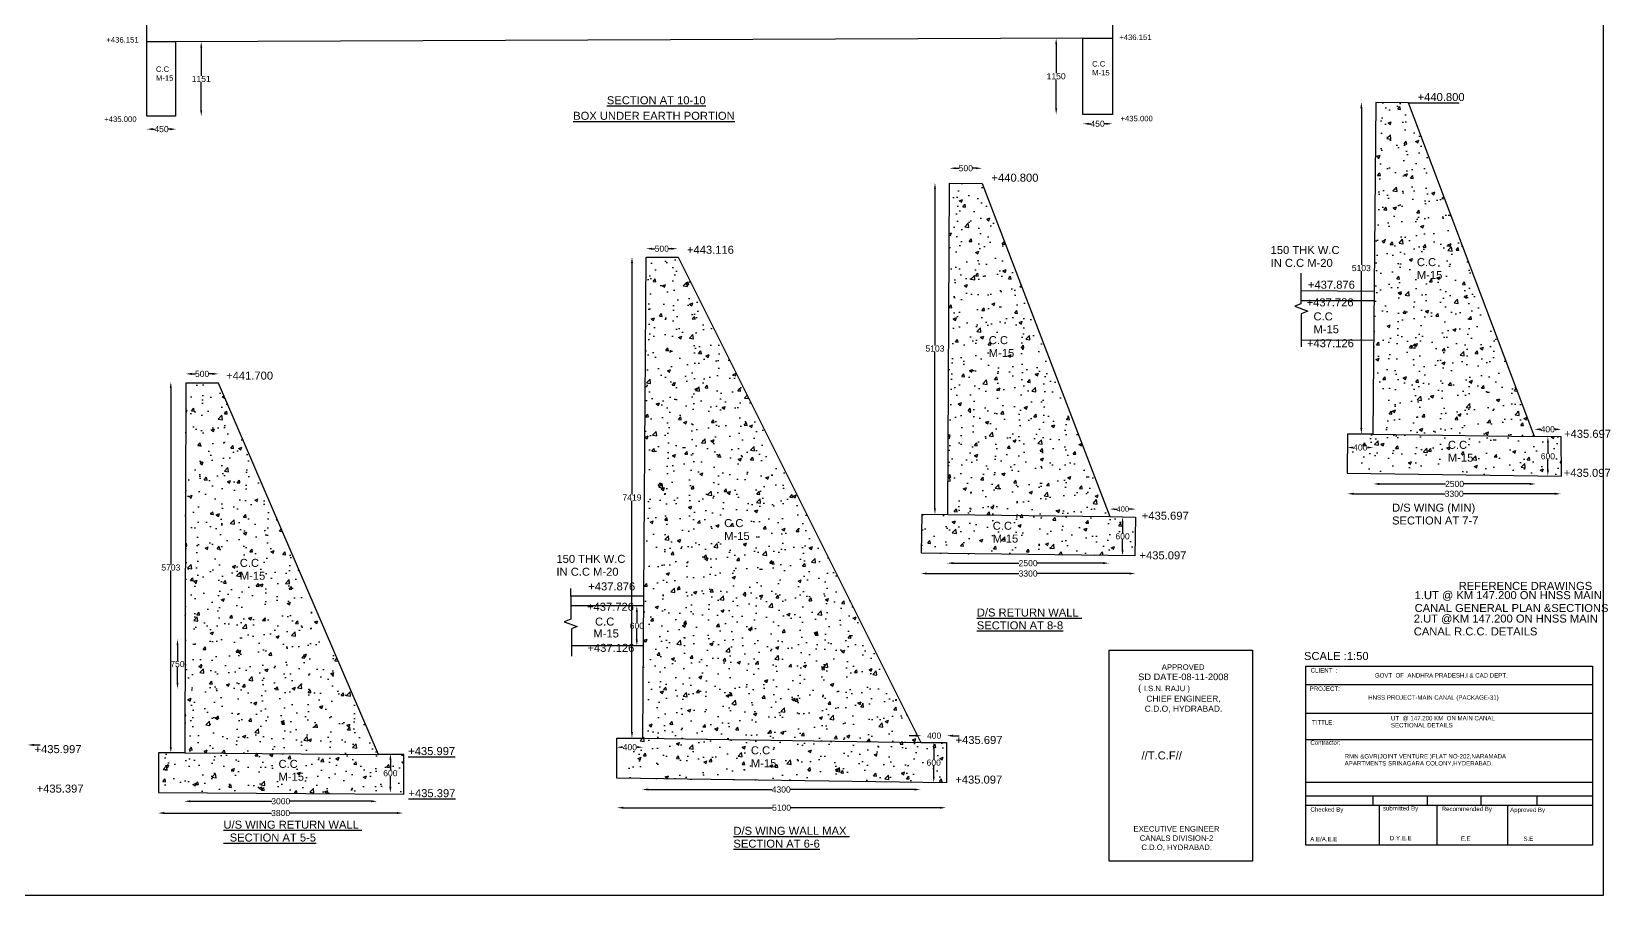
# Model space of a CAD drawing. Header units: millimetres. Extents: x -469 to 37771, y 20396 to 41457.
# Drawn here: x 17109 to 37771, y 20396 to 31703 of the extents above; entities that cross this region are included whole.
import ezdxf

# ---------------------------------------------------------------- set-up
doc = ezdxf.new("R2010")
doc.units = ezdxf.units.MM
doc.header["$MEASUREMENT"] = 0
doc.styles.get("Standard").update_dxf_attribs({"font": 'arial.ttf'})
doc.dimstyles.new('Civil', dxfattribs={"dimtxt": 80, "dimasz": 80, "dimexe": 0.1, "dimexo": 0.0625, "dimgap": 0.09, "dimtad": 0, "dimtih": 1, "dimtoh": 1, "dimdec": 0, "dimzin": 12, "dimdsep": 46, "dimtxsty": 'Standard', "dimcen": 0.1, "dimse1": 1, "dimse2": 1, "dimadec": 0, "dimazin": 2, "dimtfac": 1, "dimtdec": 0, "dimtofl": 0, "dimtmove": 0, "dimatfit": 3, "dimfxl": 1, "dimfrac": 1, "dimtolj": 1, "dimtzin": 0, "dimarcsym": 0})
pattern_1 = [(50, (0, 0), (430.356, -37.6513), [45, -495]), (355, (0, 0), (-83.251, 451.3153), [36, -396]), (100.4514, (35.86, -3.14), (347.1053, 413.664), [38.244, -420.6853]), (46.1842, (0, 120), (640.345, -99.3116), [67.5, -742.5]), (96.6356, (53.36, 111.7), (560.797, 584.471), [57.366, -631.028]), (351.1842, (0, 120), (560.797, 584.471), [54, -594]), (21, (60, 90), (358.1442, -241.5713), [45, -495]), (326, (60, 90), (145.989, 435.09), [36, -396]), (71.4514, (89.85, 69.87), (504.1334, 193.5187), [38.244, -420.6853]), (37.5, (0, 0), (7.2959, 199.7363), [0, -391.2, 0, -402, 0, -397.5]), (7.5, (0, 0), (157.8417, 236.647), [0, -229.2, 0, -382.2, 0, -151.5]), (327.5, (-133.8, 0), (320.29346, -13.5329), [0, -150, 0, -468, 0, -621]), (317.5, (-193.8, 0), (349.9117, 60.063), [0, -195, 0, -310.8, 0, -441])]

# ---------------------------------------------------------------- blocks, each defined once
blk = doc.blocks.new('*D45')
at = {"color": 0, "lineweight": -2, "transparency": 16777216}
for p, q in [((30947, 30496), (30969, 30496)), ((31172, 30496), (31149, 30496))]:
    blk.add_line(p, q, dxfattribs=at)
at = {"color": 0, "transparency": 16777216}
for points in [[(30947, 30509), (30947, 30483), (30867, 30496)], [(31172, 30509), (31172, 30483), (31252, 30496)]]:
    blk.add_solid(points, dxfattribs=at)
at = {"layer": 'Defpoints', "color": 0, "transparency": 16777216}
for p in [(30867, 30497), (30867, 30496), (31252, 30497)]:
    blk.add_point(p, dxfattribs=at)
at = {"color": 0, "transparency": 16777216, "insert": (31059, 30496), "char_height": 80, "attachment_point": 5}
blk.add_mtext('\\A1;450', dxfattribs=at)
blk = doc.blocks.new('*D55')
at = {"color": 0, "lineweight": -2, "transparency": 16777216}
for p, q in [((30517, 31535), (30517, 31159)), ((30517, 30700), (30517, 31077))]:
    blk.add_line(p, q, dxfattribs=at)
at = {"color": 0, "transparency": 16777216}
for points in [[(30504, 31535), (30531, 31535), (30517, 31615)], [(30504, 30700), (30531, 30700), (30517, 30620)]]:
    blk.add_solid(points, dxfattribs=at)
at = {"layer": 'Defpoints', "color": 0, "transparency": 16777216}
for p in [(30508, 31615), (30517, 31615), (30512, 30620)]:
    blk.add_point(p, dxfattribs=at)
at = {"color": 0, "transparency": 16777216, "insert": (30517, 31118), "char_height": 80, "attachment_point": 5}
blk.add_mtext('\\A1;1150', dxfattribs=at)
blk = doc.blocks.new('*D44')
at = {"color": 0, "lineweight": -2, "transparency": 16777216}
for p, q in [((18697, 30426), (18719, 30426)), ((18921, 30426), (18899, 30426))]:
    blk.add_line(p, q, dxfattribs=at)
at = {"color": 0, "transparency": 16777216}
for points in [[(18697, 30439), (18697, 30412), (18617, 30426)], [(18921, 30439), (18921, 30412), (19001, 30426)]]:
    blk.add_solid(points, dxfattribs=at)
at = {"layer": 'Defpoints', "color": 0, "transparency": 16777216}
for p in [(18617, 30427), (19001, 30427), (19001, 30426)]:
    blk.add_point(p, dxfattribs=at)
at = {"color": 0, "transparency": 16777216, "insert": (18809, 30426), "char_height": 80, "attachment_point": 5}
blk.add_mtext('\\A1;450', dxfattribs=at)
blk = doc.blocks.new('*D54')
at = {"color": 0, "lineweight": -2, "transparency": 16777216}
for p, q in [((19329, 31491), (19329, 31124)), ((19329, 30674), (19329, 31042))]:
    blk.add_line(p, q, dxfattribs=at)
at = {"color": 0, "transparency": 16777216}
for points in [[(19316, 31491), (19342, 31491), (19329, 31571)], [(19316, 30674), (19342, 30674), (19329, 30594)]]:
    blk.add_solid(points, dxfattribs=at)
at = {"layer": 'Defpoints', "color": 0, "transparency": 16777216}
for p in [(19329, 31571), (19329, 31571), (19333, 30594)]:
    blk.add_point(p, dxfattribs=at)
at = {"color": 0, "transparency": 16777216, "insert": (19329, 31083), "char_height": 80, "attachment_point": 5}
blk.add_mtext('\\A1;1151', dxfattribs=at)
blk = doc.blocks.new('*D78')
at = {"color": 0, "lineweight": -2, "transparency": 16777216}
for p, q in [((16648, 22366), (16568, 22366)), ((17139, 22366), (17219, 22366))]:
    blk.add_line(p, q, dxfattribs=at)
at = {"color": 0, "transparency": 16777216}
for points in [[(16648, 22379), (16648, 22352), (16728, 22366)], [(17139, 22379), (17139, 22352), (17059, 22366)]]:
    blk.add_solid(points, dxfattribs=at)
at = {"layer": 'Defpoints', "color": 0, "transparency": 16777216}
for p in [(16728, 22363), (17059, 22366), (17059, 22363)]:
    blk.add_point(p, dxfattribs=at)
at = {"color": 0, "transparency": 16777216, "insert": (16894, 22366), "char_height": 80, "attachment_point": 5}
blk.add_mtext('\\A1;400', dxfattribs=at)
blk = doc.blocks.new('*D85')
at = {"color": 0, "lineweight": -2, "transparency": 16777216}
for p, q in [((18931, 27036), (18931, 24729)), ((18931, 22340), (18931, 24647))]:
    blk.add_line(p, q, dxfattribs=at)
at = {"color": 0, "transparency": 16777216}
for points in [[(18917, 27036), (18944, 27036), (18931, 27116)], [(18917, 22340), (18944, 22340), (18931, 22260)]]:
    blk.add_solid(points, dxfattribs=at)
at = {"layer": 'Defpoints', "color": 0, "transparency": 16777216}
for p in [(18945, 27116), (18931, 22260), (18945, 22260)]:
    blk.add_point(p, dxfattribs=at)
at = {"color": 0, "transparency": 16777216, "insert": (18931, 24688), "char_height": 80, "attachment_point": 5}
blk.add_mtext('\\A1;5703', dxfattribs=at)
blk = doc.blocks.new('*D83')
at = {"color": 0, "lineweight": -2, "transparency": 16777216}
for p, q in [((19187, 21628), (20251, 21628)), ((21553, 21628), (20490, 21628))]:
    blk.add_line(p, q, dxfattribs=at)
at = {"color": 0, "transparency": 16777216}
for points in [[(19187, 21642), (19187, 21615), (19107, 21628)], [(21553, 21642), (21553, 21615), (21633, 21628)]]:
    blk.add_solid(points, dxfattribs=at)
at = {"layer": 'Defpoints', "color": 0, "transparency": 16777216}
for p in [(19107, 21643), (21633, 21643), (21633, 21628)]:
    blk.add_point(p, dxfattribs=at)
at = {"color": 0, "transparency": 16777216, "insert": (20370, 21628), "char_height": 80, "attachment_point": 5}
blk.add_mtext('\\A1;3000', dxfattribs=at)
blk = doc.blocks.new('*D84')
at = {"color": 0, "lineweight": -2, "transparency": 16777216}
for p, q in [((18845, 21474), (20248, 21474)), ((21890, 21474), (20487, 21474))]:
    blk.add_line(p, q, dxfattribs=at)
at = {"color": 0, "transparency": 16777216}
for points in [[(18845, 21488), (18845, 21461), (18765, 21474)], [(21890, 21488), (21890, 21461), (21970, 21474)]]:
    blk.add_solid(points, dxfattribs=at)
at = {"layer": 'Defpoints', "color": 0, "transparency": 16777216}
for p in [(18765, 21480), (21970, 21480), (21970, 21474)]:
    blk.add_point(p, dxfattribs=at)
at = {"color": 0, "transparency": 16777216, "insert": (20368, 21474), "char_height": 80, "attachment_point": 5}
blk.add_mtext('\\A1;3800', dxfattribs=at)
blk = doc.blocks.new('*D86')
at = {"color": 0, "lineweight": -2, "transparency": 16777216}
for p, q in [((21804, 22172), (21804, 22037)), ((21804, 21819), (21804, 21955))]:
    blk.add_line(p, q, dxfattribs=at)
at = {"color": 0, "transparency": 16777216}
for points in [[(21791, 22172), (21818, 22172), (21804, 22252)], [(21791, 21819), (21818, 21819), (21804, 21739)]]:
    blk.add_solid(points, dxfattribs=at)
at = {"layer": 'Defpoints', "color": 0, "transparency": 16777216}
for p in [(21804, 22252), (21804, 22252), (21804, 21739)]:
    blk.add_point(p, dxfattribs=at)
at = {"color": 0, "transparency": 16777216, "insert": (21804, 21996), "char_height": 80, "attachment_point": 5}
blk.add_mtext('\\A1;600', dxfattribs=at)
blk = doc.blocks.new('*D87')
at = {"color": 0, "lineweight": -2, "transparency": 16777216}
for p, q in [((19018, 23668), (19018, 23465)), ((19018, 23181), (19018, 23383))]:
    blk.add_line(p, q, dxfattribs=at)
at = {"color": 0, "transparency": 16777216}
for points in [[(19005, 23668), (19032, 23668), (19018, 23748)], [(19005, 23181), (19032, 23181), (19018, 23101)]]:
    blk.add_solid(points, dxfattribs=at)
at = {"layer": 'Defpoints', "color": 0, "transparency": 16777216}
for p in [(19018, 23748), (19024, 23748), (19024, 23101)]:
    blk.add_point(p, dxfattribs=at)
at = {"color": 0, "transparency": 16777216, "insert": (19018, 23424), "char_height": 80, "attachment_point": 5}
blk.add_mtext('\\A1;750', dxfattribs=at)
blk = doc.blocks.new('*D88')
at = {"color": 0, "lineweight": -2, "transparency": 16777216}
for p, q in [((25178, 21782), (26798, 21782)), ((28661, 21782), (27040, 21782))]:
    blk.add_line(p, q, dxfattribs=at)
at = {"color": 0, "transparency": 16777216}
for points in [[(25178, 21796), (25178, 21769), (25098, 21782)], [(28661, 21796), (28661, 21769), (28741, 21782)]]:
    blk.add_solid(points, dxfattribs=at)
at = {"layer": 'Defpoints', "color": 0, "transparency": 16777216}
for p in [(25098, 21780), (28741, 21782), (28741, 21780)]:
    blk.add_point(p, dxfattribs=at)
at = {"color": 0, "transparency": 16777216, "insert": (26919, 21782), "char_height": 80, "attachment_point": 5}
blk.add_mtext('\\A1;4300', dxfattribs=at)
blk = doc.blocks.new('*D89')
at = {"color": 0, "lineweight": -2, "transparency": 16777216}
for p, q in [((24851, 21544), (26805, 21544)), ((28997, 21544), (27044, 21544))]:
    blk.add_line(p, q, dxfattribs=at)
at = {"color": 0, "transparency": 16777216}
for points in [[(24851, 21557), (24851, 21531), (24771, 21544)], [(28997, 21557), (28997, 21531), (29077, 21544)]]:
    blk.add_solid(points, dxfattribs=at)
at = {"layer": 'Defpoints', "color": 0, "transparency": 16777216}
for p in [(24771, 21539), (29077, 21544), (29077, 21539)]:
    blk.add_point(p, dxfattribs=at)
at = {"color": 0, "transparency": 16777216, "insert": (26924, 21544), "char_height": 80, "attachment_point": 5}
blk.add_mtext('\\A1;5100', dxfattribs=at)
blk = doc.blocks.new('*D90')
at = {"color": 0, "lineweight": -2, "transparency": 16777216}
for p, q in [((24966, 28674), (24966, 25645)), ((24966, 22534), (24966, 25563))]:
    blk.add_line(p, q, dxfattribs=at)
at = {"color": 0, "transparency": 16777216}
for points in [[(24953, 28674), (24979, 28674), (24966, 28754)], [(24953, 22534), (24979, 22534), (24966, 22454)]]:
    blk.add_solid(points, dxfattribs=at)
at = {"layer": 'Defpoints', "color": 0, "transparency": 16777216}
for p in [(24937, 28754), (24966, 28754), (24937, 22454)]:
    blk.add_point(p, dxfattribs=at)
at = {"color": 0, "transparency": 16777216, "insert": (24966, 25604), "char_height": 80, "attachment_point": 5}
blk.add_mtext('\\A1;7419', dxfattribs=at)
blk = doc.blocks.new('*D91')
at = {"color": 0, "lineweight": -2, "transparency": 16777216}
for p, q in [((25030, 24107), (25030, 23966)), ((25030, 23742), (25030, 23884))]:
    blk.add_line(p, q, dxfattribs=at)
at = {"color": 0, "transparency": 16777216}
for points in [[(25016, 24107), (25043, 24107), (25030, 24187)], [(25016, 23742), (25043, 23742), (25030, 23662)]]:
    blk.add_solid(points, dxfattribs=at)
at = {"layer": 'Defpoints', "color": 0, "transparency": 16777216}
for p in [(25048, 24187), (25030, 23662), (25048, 23662)]:
    blk.add_point(p, dxfattribs=at)
at = {"color": 0, "transparency": 16777216, "insert": (25030, 23925), "char_height": 80, "attachment_point": 5}
blk.add_mtext('\\A1;600', dxfattribs=at)
blk = doc.blocks.new('*D92')
at = {"color": 0, "lineweight": -2, "transparency": 16777216}
for p, q in [((28674, 22487), (28594, 22487)), ((29166, 22487), (29246, 22487))]:
    blk.add_line(p, q, dxfattribs=at)
at = {"color": 0, "transparency": 16777216}
for points in [[(28674, 22500), (28674, 22473), (28754, 22487)], [(29166, 22500), (29166, 22473), (29086, 22487)]]:
    blk.add_solid(points, dxfattribs=at)
at = {"layer": 'Defpoints', "color": 0, "transparency": 16777216}
for p in [(28754, 22497), (29086, 22497), (29086, 22487)]:
    blk.add_point(p, dxfattribs=at)
at = {"color": 0, "transparency": 16777216, "insert": (28920, 22487), "char_height": 80, "attachment_point": 5}
blk.add_mtext('\\A1;400', dxfattribs=at)
blk = doc.blocks.new('*D93')
at = {"color": 0, "lineweight": -2, "transparency": 16777216}
for p, q in [((28915, 22316), (28915, 22175)), ((28915, 21952), (28915, 22093))]:
    blk.add_line(p, q, dxfattribs=at)
at = {"color": 0, "transparency": 16777216}
for points in [[(28902, 22316), (28928, 22316), (28915, 22396)], [(28902, 21952), (28928, 21952), (28915, 21872)]]:
    blk.add_solid(points, dxfattribs=at)
at = {"layer": 'Defpoints', "color": 0, "transparency": 16777216}
for p in [(28914, 22396), (28907, 21872), (28915, 21872)]:
    blk.add_point(p, dxfattribs=at)
at = {"color": 0, "transparency": 16777216, "insert": (28915, 22134), "char_height": 80, "attachment_point": 5}
blk.add_mtext('\\A1;600', dxfattribs=at)
blk = doc.blocks.new('*D94')
at = {"color": 0, "lineweight": -2, "transparency": 16777216}
for p, q in [((24846, 22336), (24848, 22336)), ((25030, 22336), (25028, 22336))]:
    blk.add_line(p, q, dxfattribs=at)
at = {"color": 0, "transparency": 16777216}
for points in [[(24846, 22350), (24846, 22323), (24766, 22336)], [(25030, 22350), (25030, 22323), (25110, 22336)]]:
    blk.add_solid(points, dxfattribs=at)
at = {"layer": 'Defpoints', "color": 0, "transparency": 16777216}
for p in [(24766, 22336), (24766, 22336), (25110, 22336)]:
    blk.add_point(p, dxfattribs=at)
at = {"color": 0, "transparency": 16777216, "insert": (24938, 22336), "char_height": 80, "attachment_point": 5}
blk.add_mtext('\\A1;400', dxfattribs=at)
blk = doc.blocks.new('*D95')
at = {"color": 0, "lineweight": -2, "transparency": 16777216}
for p, q in [((25230, 28861), (25267, 28861)), ((25481, 28861), (25444, 28861))]:
    blk.add_line(p, q, dxfattribs=at)
at = {"color": 0, "transparency": 16777216}
for points in [[(25230, 28874), (25230, 28848), (25150, 28861)], [(25481, 28874), (25481, 28848), (25561, 28861)]]:
    blk.add_solid(points, dxfattribs=at)
at = {"layer": 'Defpoints', "color": 0, "transparency": 16777216}
for p in [(25150, 28863), (25561, 28863), (25561, 28861)]:
    blk.add_point(p, dxfattribs=at)
at = {"color": 0, "transparency": 16777216, "insert": (25356, 28861), "char_height": 80, "attachment_point": 5}
blk.add_mtext('\\A1;500', dxfattribs=at)
blk = doc.blocks.new('*D96')
at = {"color": 0, "lineweight": -2, "transparency": 16777216}
for p, q in [((29203, 29914), (29247, 29914)), ((29467, 29914), (29424, 29914))]:
    blk.add_line(p, q, dxfattribs=at)
at = {"color": 0, "transparency": 16777216}
for points in [[(29203, 29927), (29203, 29901), (29123, 29914)], [(29467, 29927), (29467, 29901), (29547, 29914)]]:
    blk.add_solid(points, dxfattribs=at)
at = {"layer": 'Defpoints', "color": 0, "transparency": 16777216}
for p in [(29123, 29925), (29547, 29925), (29547, 29914)]:
    blk.add_point(p, dxfattribs=at)
at = {"color": 0, "transparency": 16777216, "insert": (29335, 29914), "char_height": 80, "attachment_point": 5}
blk.add_mtext('\\A1;500', dxfattribs=at)
blk = doc.blocks.new('*D97')
at = {"color": 0, "lineweight": -2, "transparency": 16777216}
for p, q in [((28931, 29645), (28931, 27595)), ((28931, 25463), (28931, 27513))]:
    blk.add_line(p, q, dxfattribs=at)
at = {"color": 0, "transparency": 16777216}
for points in [[(28918, 29645), (28944, 29645), (28931, 29725)], [(28918, 25463), (28944, 25463), (28931, 25383)]]:
    blk.add_solid(points, dxfattribs=at)
at = {"layer": 'Defpoints', "color": 0, "transparency": 16777216}
for p in [(28943, 29725), (28931, 25383), (28932, 25383)]:
    blk.add_point(p, dxfattribs=at)
at = {"color": 0, "transparency": 16777216, "insert": (28931, 27554), "char_height": 80, "attachment_point": 5}
blk.add_mtext('\\A1;5103', dxfattribs=at)
blk = doc.blocks.new('*D98')
at = {"color": 0, "lineweight": -2, "transparency": 16777216}
for p, q in [((29170, 24745), (30030, 24745)), ((31129, 24745), (30270, 24745))]:
    blk.add_line(p, q, dxfattribs=at)
at = {"color": 0, "transparency": 16777216}
for points in [[(29170, 24759), (29170, 24732), (29090, 24745)], [(31129, 24759), (31129, 24732), (31209, 24745)]]:
    blk.add_solid(points, dxfattribs=at)
at = {"layer": 'Defpoints', "color": 0, "transparency": 16777216}
for p in [(29090, 24768), (31209, 24768), (31209, 24745)]:
    blk.add_point(p, dxfattribs=at)
at = {"color": 0, "transparency": 16777216, "insert": (30150, 24745), "char_height": 80, "attachment_point": 5}
blk.add_mtext('\\A1;2500', dxfattribs=at)
blk = doc.blocks.new('*D99')
at = {"color": 0, "lineweight": -2, "transparency": 16777216}
for p, q in [((28826, 24609), (30030, 24609)), ((31473, 24609), (30269, 24609))]:
    blk.add_line(p, q, dxfattribs=at)
at = {"color": 0, "transparency": 16777216}
for points in [[(28826, 24623), (28826, 24596), (28746, 24609)], [(31473, 24623), (31473, 24596), (31553, 24609)]]:
    blk.add_solid(points, dxfattribs=at)
at = {"layer": 'Defpoints', "color": 0, "transparency": 16777216}
for p in [(28746, 24635), (31553, 24635), (31553, 24609)]:
    blk.add_point(p, dxfattribs=at)
at = {"color": 0, "transparency": 16777216, "insert": (30150, 24609), "char_height": 80, "attachment_point": 5}
blk.add_mtext('\\A1;3300', dxfattribs=at)
blk = doc.blocks.new('*D100')
at = {"color": 0, "lineweight": -2, "transparency": 16777216}
for p, q in [((31386, 25271), (31386, 25137)), ((31386, 24921), (31386, 25055))]:
    blk.add_line(p, q, dxfattribs=at)
at = {"color": 0, "transparency": 16777216}
for points in [[(31372, 25271), (31399, 25271), (31386, 25351)], [(31372, 24921), (31399, 24921), (31386, 24841)]]:
    blk.add_solid(points, dxfattribs=at)
at = {"layer": 'Defpoints', "color": 0, "transparency": 16777216}
for p in [(31381, 25351), (31386, 25351), (31372, 24841)]:
    blk.add_point(p, dxfattribs=at)
at = {"color": 0, "transparency": 16777216, "insert": (31386, 25096), "char_height": 80, "attachment_point": 5}
blk.add_mtext('\\A1;600', dxfattribs=at)
blk = doc.blocks.new('*D101')
at = {"color": 0, "lineweight": -2, "transparency": 16777216}
for p, q in [((31278, 25453), (31310, 25453)), ((31499, 25453), (31467, 25453))]:
    blk.add_line(p, q, dxfattribs=at)
at = {"color": 0, "transparency": 16777216}
for points in [[(31278, 25463), (31278, 25443), (31218, 25453)], [(31499, 25463), (31499, 25443), (31559, 25453)]]:
    blk.add_solid(points, dxfattribs=at)
at = {"layer": 'Defpoints', "color": 0, "transparency": 16777216}
for p in [(31218, 25453), (31218, 25450), (31559, 25450)]:
    blk.add_point(p, dxfattribs=at)
at = {"color": 0, "transparency": 16777216, "insert": (31389, 25453), "char_height": 70, "attachment_point": 5}
blk.add_mtext('\\A1;400', dxfattribs=at)
blk = doc.blocks.new('*D102')
at = {"color": 0, "lineweight": -2, "transparency": 16777216}
for p, q in [((34748, 25782), (35611, 25782)), ((36714, 25782), (35851, 25782))]:
    blk.add_line(p, q, dxfattribs=at)
at = {"color": 0, "transparency": 16777216}
for points in [[(34748, 25795), (34748, 25768), (34668, 25782)], [(36714, 25795), (36714, 25768), (36794, 25782)]]:
    blk.add_solid(points, dxfattribs=at)
at = {"layer": 'Defpoints', "color": 0, "transparency": 16777216}
for p in [(34668, 25813), (36794, 25782), (36794, 25782)]:
    blk.add_point(p, dxfattribs=at)
at = {"color": 0, "transparency": 16777216, "insert": (35731, 25782), "char_height": 80, "attachment_point": 5}
blk.add_mtext('\\A1;2500', dxfattribs=at)
blk = doc.blocks.new('*D103')
at = {"color": 0, "lineweight": -2, "transparency": 16777216}
for p, q in [((34410, 25653), (35606, 25653)), ((37042, 25653), (35845, 25653))]:
    blk.add_line(p, q, dxfattribs=at)
at = {"color": 0, "transparency": 16777216}
for points in [[(34410, 25667), (34410, 25640), (34330, 25653)], [(37042, 25667), (37042, 25640), (37122, 25653)]]:
    blk.add_solid(points, dxfattribs=at)
at = {"layer": 'Defpoints', "color": 0, "transparency": 16777216}
for p in [(34330, 25671), (37122, 25671), (37122, 25653)]:
    blk.add_point(p, dxfattribs=at)
at = {"color": 0, "transparency": 16777216, "insert": (35726, 25653), "char_height": 80, "attachment_point": 5}
blk.add_mtext('\\A1;3300', dxfattribs=at)
blk = doc.blocks.new('*D104')
at = {"color": 0, "lineweight": -2, "transparency": 16777216}
for p, q in [((34407, 26259), (34407, 26259)), ((34588, 26259), (34587, 26259))]:
    blk.add_line(p, q, dxfattribs=at)
at = {"color": 0, "transparency": 16777216}
for points in [[(34407, 26272), (34407, 26245), (34327, 26259)], [(34588, 26272), (34588, 26245), (34668, 26259)]]:
    blk.add_solid(points, dxfattribs=at)
at = {"layer": 'Defpoints', "color": 0, "transparency": 16777216}
for p in [(34327, 26262), (34327, 26259), (34668, 26259)]:
    blk.add_point(p, dxfattribs=at)
at = {"color": 0, "transparency": 16777216, "insert": (34497, 26259), "char_height": 80, "attachment_point": 5}
blk.add_mtext('\\A1;400', dxfattribs=at)
blk = doc.blocks.new('*D105')
at = {"color": 0, "lineweight": -2, "transparency": 16777216}
for p, q in [((34511, 30700), (34511, 28648)), ((34511, 26514), (34511, 28566))]:
    blk.add_line(p, q, dxfattribs=at)
at = {"color": 0, "transparency": 16777216}
for points in [[(34498, 30700), (34524, 30700), (34511, 30780)], [(34498, 26514), (34524, 26514), (34511, 26434)]]:
    blk.add_solid(points, dxfattribs=at)
at = {"layer": 'Defpoints', "color": 0, "transparency": 16777216}
for p in [(34496, 30780), (34511, 30780), (34496, 26434)]:
    blk.add_point(p, dxfattribs=at)
at = {"color": 0, "transparency": 16777216, "insert": (34511, 28607), "char_height": 80, "attachment_point": 5}
blk.add_mtext('\\A1;5103', dxfattribs=at)
blk = doc.blocks.new('*D106')
at = {"color": 0, "lineweight": -2, "transparency": 16777216}
for p, q in [((36855, 26497), (36861, 26497)), ((37046, 26497), (37040, 26497))]:
    blk.add_line(p, q, dxfattribs=at)
at = {"color": 0, "transparency": 16777216}
for points in [[(36855, 26510), (36855, 26483), (36775, 26497)], [(37046, 26510), (37046, 26483), (37126, 26497)]]:
    blk.add_solid(points, dxfattribs=at)
at = {"layer": 'Defpoints', "color": 0, "transparency": 16777216}
for p in [(36775, 26501), (37126, 26501), (37126, 26497)]:
    blk.add_point(p, dxfattribs=at)
at = {"color": 0, "transparency": 16777216, "insert": (36950, 26497), "char_height": 80, "attachment_point": 5}
blk.add_mtext('\\A1;400', dxfattribs=at)
blk = doc.blocks.new('*D107')
at = {"color": 0, "lineweight": -2, "transparency": 16777216}
for p, q in [((36952, 26321), (36952, 26185)), ((36952, 25967), (36952, 26103))]:
    blk.add_line(p, q, dxfattribs=at)
at = {"color": 0, "transparency": 16777216}
for points in [[(36939, 26321), (36965, 26321), (36952, 26401)], [(36939, 25967), (36965, 25967), (36952, 25887)]]:
    blk.add_solid(points, dxfattribs=at)
at = {"layer": 'Defpoints', "color": 0, "transparency": 16777216}
for p in [(36952, 26401), (36956, 26401), (36952, 25887)]:
    blk.add_point(p, dxfattribs=at)
at = {"color": 0, "transparency": 16777216, "insert": (36952, 26144), "char_height": 80, "attachment_point": 5}
blk.add_mtext('\\A1;600', dxfattribs=at)
blk = doc.blocks.new('*D108')
at = {"color": 0, "lineweight": -2, "transparency": 16777216}
for p, q in [((19206, 27222), (19252, 27222)), ((19474, 27222), (19428, 27222))]:
    blk.add_line(p, q, dxfattribs=at)
at = {"color": 0, "transparency": 16777216}
for points in [[(19206, 27236), (19206, 27209), (19126, 27222)], [(19474, 27236), (19474, 27209), (19554, 27222)]]:
    blk.add_solid(points, dxfattribs=at)
at = {"layer": 'Defpoints', "color": 0, "transparency": 16777216}
for p in [(19126, 27102), (19554, 27222), (19554, 27102)]:
    blk.add_point(p, dxfattribs=at)
at = {"color": 0, "transparency": 16777216, "insert": (19340, 27222), "char_height": 80, "attachment_point": 5}
blk.add_mtext('\\A1;500', dxfattribs=at)

msp = doc.modelspace()

# ---------------------------------------------------------------- hatches: boundary and pattern name
h = msp.add_hatch()
h.set_pattern_fill('AR-CONC', color=256, scale=60, style=0)
h.set_pattern_definition(pattern_1)
h.paths.add_polyline_path([(37126.7, 26399.9), (36775.6, 26402.6), (34662.9, 26431.5), (34328.3, 26435.6), (34323.2, 25921.4), (37128.9, 25884.4)])
h.paths.add_polyline_path([(35129, 30771), (34702.4, 30774.9), (34662.9, 26431.5), (36775.6, 26402.6)])
h.paths.add_polyline_path([(34387.3, 26319.6), (34607, 26319.6), (34607, 26197.9), (34387.3, 26197.9)], flags=24)
h.paths.add_polyline_path([(36843.6, 26204.8), (37060.5, 26204.8), (37060.5, 26083.1), (36843.6, 26083.1)], flags=24)
h = msp.add_hatch()
h.set_pattern_fill('AR-CONC', color=256, scale=60, style=0)
h.set_pattern_definition(pattern_1)
h.paths.add_polyline_path([(31555.5, 25347.9), (31218.4, 25354.2), (29100.9, 25380.1), (28763.3, 25385.2), (28754.3, 24874.2), (31547, 24839)])
h.paths.add_polyline_path([(29547.1, 29713.1), (29122, 29719.4), (29100.9, 25380.1), (31218.4, 25354.2)])
h.paths.add_polyline_path([(31277.1, 25157), (31494, 25157), (31494, 25035.3), (31277.1, 25035.3)], flags=24)
h = msp.add_hatch()
h.set_pattern_fill('AR-CONC', color=256, scale=60, style=0)
h.set_pattern_definition(pattern_1)
h.paths.add_polyline_path([(29081.6, 22395.7), (28747.1, 22395.7), (25108, 22453.7), (24765.9, 22453.7), (24765.9, 21932.6), (29081.6, 21870)])
h.paths.add_polyline_path([(25572, 28752.1), (25151.5, 28752.1), (25108, 22453.7), (28747.1, 22395.7)])
h.paths.add_polyline_path([(28806.5, 22194.9), (29023.4, 22194.9), (29023.4, 22073.2), (28806.5, 22073.2)], flags=24)
h.paths.add_polyline_path([(24828.1, 22397.2), (25047.8, 22397.2), (25047.8, 22275.5), (24828.1, 22275.5)], flags=24)
h.paths.add_polyline_path([(24921.3, 23985.5), (25138.2, 23985.5), (25138.2, 23863.9), (24921.3, 23863.9)], flags=9)
h = msp.add_hatch()
h.set_pattern_fill('AR-CONC', color=256, scale=60, style=0)
h.set_pattern_definition(pattern_1)
h.paths.add_polyline_path([(21980.3, 22240), (21647.6, 22240), (19114.3, 22262.6), (18769, 22262.6), (18769, 21744.6), (21980.3, 21723.6)])
h.paths.add_polyline_path([(19554, 27102), (19126.3, 27102), (19114.3, 22262.6), (21647.6, 22240)])
h.paths.add_polyline_path([(21696, 22056.5), (21912.9, 22056.5), (21912.9, 21934.8), (21696, 21934.8)], flags=24)

# ---------------------------------------------------------------- linework, layer by layer
at = {"color": 1}
msp.add_lwpolyline([(-468.9, 41457.1), (37675.1, 41457.1), (37675.1, 20396.1), (-468.9, 20396.1)], close=True, dxfattribs=at)
for points in [[(31007.6, 35391.4), (31007.7, 35337.1), (31007.7, 32645.2), (31255.5, 32645.2), (31255.5, 30619), (30867.7, 30619), (30867.7, 31616.6), (18992.6, 31569.7), (18992.6, 30595.5), (18619.1, 30595.5), (18619.1, 32626.4), (18885.3, 32627.5)], [(30867.7, 31616.6), (31255.5, 31616.6)], [(18992.6, 31569.7), (18619.1, 31569.7)], [(34702.5, 30776.1), (34662.9, 26431.5), (34328.3, 26435.6), (34323.2, 25921.4), (37128.9, 25884.4), (37126.7, 26399.9), (36775.6, 26402.6), (35129, 30771), (34702.4, 30774.9)], [(35129, 30771), (35792.9, 30771)], [(28754.3, 24874.2), (28763.3, 25385.2), (29100.9, 25380.1), (29122, 29719.4), (29547.1, 29713.1), (31218.4, 25354.2), (31555.5, 25347.9), (31547, 24839), (28754.3, 24874.2)], [(25151.5, 28752.1), (25572, 28752.1), (28747.1, 22395.7), (29081.6, 22395.7), (29081.6, 21870), (24765.9, 21932.6), (24765.9, 22453.7), (25108, 22453.7), (25151.5, 28752.1)], [(33720.1, 28540.9), (33720.1, 28140), (33641.9, 28110), (33811, 28044.6), (33722.2, 28009.4), (33722.2, 27576.2)], [(33720.1, 28312.3), (34680, 28303.5)], [(33720.1, 28181.4), (34678.9, 28182.1)], [(33722.2, 27666.7), (34674.2, 27665.7)], [(19114.3, 22262.6), (18769, 22262.6), (18769, 21744.6), (21980.3, 21723.6), (21980.3, 22240), (21647.6, 22240), (19554, 27102), (19126.3, 27102), (19114.3, 22262.6)], [(34662.9, 26431.5), (36775.6, 26402.6)], [(29100.9, 25380.1), (31218.4, 25354.2)], [(25120.8, 24311.8), (24163.9, 24311.8), (24163.9, 24414.3)], [(24163.9, 24311.8), (24163.9, 24012.5), (24078.2, 23977.8), (24248.6, 23915.9), (24173.2, 23886.3), (24174.1, 23662.1)], [(25119.9, 24187.3), (24163.9, 24187.3)], [(25116.3, 23662.1), (24174.1, 23662.1), (24174.1, 23529.2)], [(33786.6, 23159), (37537, 23159)], [(33786.6, 22783.6), (37537, 22783.6)], [(25108, 22453.7), (28747.1, 22395.7)], [(33786.6, 22437.7), (37537, 22437.7)], [(19114.3, 22262.6), (21647.6, 22240)], [(33786.6, 21879.9), (37537, 21879.9)], [(33786.6, 21700.9), (37537, 21700.9)], [(34661.3, 21700.9), (34661.3, 21577.7)], [(35373.3, 21700.9), (35373.3, 21577.7)], [(36076.7, 21700.9), (36076.7, 21577.7)], [(36808.4, 21700.9), (36808.4, 21577.7)], [(33786.6, 21577.7), (37537, 21577.7)], [(34744.3, 21577.7), (34744.3, 21055.2)], [(35498, 21577.7), (35498, 21055.2)], [(36423.5, 21577.7), (36423.5, 21055.2)]]:
    msp.add_lwpolyline(points)
for points in [[(31208.8, 23606.8), (33087.7, 23606.8), (33087.7, 20844.4), (31208.8, 20844.4)], [(33786.6, 23397.5), (37537, 23397.5), (37537, 21055.2), (33786.6, 21055.2)]]:
    msp.add_lwpolyline(points, close=True)

# ---------------------------------------------------------------- texts
for s, height, p in [('+436.151', 72.11, (18087.1, 31558.8)), ('+436.151', 72.11, (31342.7, 31591.9)), ('C.C', 72.11, (18735.8, 31174.4)), ('C.C', 72.11, (30987.2, 31245)), ('M-15', 72.11, (30987.2, 31129.2)), ('M-15', 72.11, (18735.8, 31058.5)), ('%%USECTION AT 10-10', 104.727, (24637.8, 30751.6)), ('+440.800', 104.73, (35247.6, 30793.8)), ('+435.000', 72.11, (18059.6, 30520.9)), ('%%UBOX UNDER EARTH PORTION', 104.727, (24196.7, 30548.4)), ('+435.000', 72.11, (31358.9, 30528.5)), ('+440.800', 104.73, (29670.9, 29738.3)), ('+443.116', 104.73, (25685.4, 28794.8)), ('150 THK W.C', 104.727, (33323.5, 28791.4)), ('IN C.C M-20', 104.727, (33323.5, 28623.2)), ('C.C', 104.73, (35237.8, 28632.9)), ('M-15', 104.73, (35237.8, 28464.7)), ('+437.876', 104.73, (33812, 28337.7)), ('+437.726', 104.73, (33794.9, 28106.6)), ('C.C ', 104.73, (33884.9, 27922.6)), ('C.C ', 104.73, (29635, 27611.7)), ('M-15', 104.73, (33884.9, 27754.4)), ('M-15', 104.73, (29635, 27443.4)), ('+437.126', 104.73, (33799.2, 27571.7)), ('+441.700', 104.73, (19654.7, 27147.7)), ('+435.697', 104.73, (37163.7, 26385.6)), ('C.C', 104.73, (35643.7, 26241.5)), ('M-15', 104.73, (35643.7, 26073.3)), ('+435.097', 104.73, (37159.9, 25875.1)), ('+435.697', 104.73, (31637.9, 25314)), ('D/S WING (MIN)', 104.727, (34912.9, 25419.4)), ('C.C ', 104.73, (26172.6, 25217.4)), ('C.C ', 104.73, (29687.4, 25182.3)), ('SECTION AT 7-7', 104.727, (34912.9, 25251.2)), ('M-15', 104.73, (26172.6, 25049.1)), ('M-15', 104.73, (29687.4, 25014)), ('C.C', 104.73, (19833.4, 24696.5)), ('150 THK W.C ', 104.727, (23977.5, 24748.8)), ('+435.097', 104.73, (31607.3, 24795.5)), ('M-15', 104.73, (19833.4, 24528.3)), ('IN C.C M-20', 104.727, (23977.5, 24580.5)), ('+437.876', 104.73, (24394, 24388.3)), ('1.UT @ KM 147.200 ON HNSS MAIN', 104.727, (35208.4, 24274.1)), ('REFERENCE DRAWINGS ', 104.727, (35784.6, 24395.3)), ('+437.726', 104.73, (24377.3, 24122.1)), ('CANAL GENERAL PLAN &SECTIONS', 104.727, (35208.4, 24105.9)), ('C.C', 104.73, (24482.8, 23928)), ('%%UD/S RETURN WALL ', 104.727, (29478.8, 24046.9)), ('%%USECTION AT 8-8', 104.727, (29478.8, 23878.7)), ('2.UT @KM 147.200 ON HNSS MAIN', 104.727, (35197, 23967.5)), ('M-15', 104.73, (24460.6, 23772.7)), ('CANAL R.C.C. DETAILS', 104.727, (35197, 23799.2)), ('+437.126', 104.73, (24382.8, 23584.1)), ('SCALE :1:50', 104.727, (33760.1, 23477.6)), ('CLIENT  :', 57.17, (33848, 23313.8)), ('GOVT  OF  ANDHRA PRADESH.I & CAD DEPT. ', 57.172, (34688, 23248.2)), ('PROJECT:', 57.17, (33834.3, 23073.9)), ('HNSS PROJECT-MAIN CANAL (PACKAGE-31)', 57.172, (34600.6, 22958.3)), ('UT  @ 147.200 KM  ON MAIN CANAL ', 57.172, (34898.5, 22687.2)), ('TITTLE:', 57.17, (33864.7, 22633.1)), ('SECTIONAL DETAILS ', 57.172, (34898.5, 22595.4)), ('+435.997', 104.73, (17147.5, 22258.4)), ('%%U+435.997', 104.727, (22037.4, 22232.8)), ('C.C ', 104.73, (26522.1, 22243)), ('+435.697', 104.73, (29200.2, 22378.6)), ('Contractor:', 57.172, (33843.8, 22367.6)), ('C.C ', 104.73, (20340.7, 22065.5)), ('M-15', 104.73, (26522.1, 22074.7)), ('//T.C.F//  ', 104.727, (31634.6, 22176.2)), ('APARTMENTS SRINAGARA COLONY,HYDERABAD.', 57.172, (34292.9, 22096.8)), ('RMN &GVR(JOINT VENTURE )FLAT NO-202,NARAMADA', 57.172, (34292.9, 22188.7)), ('M-15', 104.73, (20340.7, 21897.2)), ('+435.097', 104.73, (29197.2, 21859.7)), ('+435.397', 104.73, (17174.7, 21742.1)), ('%%U+435.397', 104.727, (22040.8, 21682.1)), ('Checked By', 57.17, (33845.1, 21493)), ('submitted By', 57.172, (34793.5, 21508.2)), ('Recommended By', 57.172, (35562.9, 21500)), ('Approved By', 57.172, (36457.9, 21488)), ('%%UU/S WING RETURN WALL ', 104.727, (19619.9, 21270)), ('%%UD/S WING WALL MAX ', 104.727, (26293.6, 21189.5)), ('%%U  SECTION AT 5-5', 104.727, (19619.9, 21101.7)), ('%%USECTION AT 6-6', 104.727, (26293.6, 21021.3)), ('A.E/A.E.E', 57.17, (33842, 21105.7)), ('D.Y.E.E', 57.17, (34884.5, 21118.4)), ('E.E', 57.17, (35813.2, 21110.8)), ('S.E', 57.17, (36632.3, 21109.3))]:
    msp.add_text(s, height=height).set_placement(p)
at = {"char_height": 72.114, "attachment_point": 1}
for s, insert, width in [('\\pi941.24152;APPROVED\\P\\pi632.55643;{\\H1.2x;SD DATE-08-11-2008\\P\\pi884.78469;( }I.S.N. RAJU )\\P\\pi739.74176;{\\H1.1x;CHIEF ENGINEER, \\P\\pi718.07054;C.D.O, HYDRABAD.}', (30957.6, 23420.7), 2436.967), ('\\pi1272.81086;\\P\\pi714.83422;EXECUTIVE ENGINEER\\P\\pi796.51634;CANALS DIVISION-2\\P\\pi817.88994;C.D.O, HYDRABAD.', (30814.3, 21422.9), 2545.622)]:
    msp.add_mtext(s, dxfattribs=dict(at, insert=insert, width=width))

# ---------------------------------------------------------------- dimensions: what is measured, and where the dimension line sits
for base, p1, p2, text, picture, middle in [((30517.2, 31615.2), (30512.2, 30620.1), (30508.3, 31615.2), '1150', '*D55', (30517.2, 31117.6)), ((19329.1, 31571), (19332.9, 30594.2), (19329.1, 31571), '1151', '*D54', (19329.1, 31082.6)), ((34510.9, 30779.7), (34495.6, 26433.6), (34495.6, 30779.7), '5103', '*D105', (34510.9, 28606.6)), ((28931, 25382.6), (28942.9, 29725.4), (28932.1, 25382.6), '5103', '*D97', (28931, 27554)), ((24966.1, 28754.3), (24936.9, 22453.7), (24936.9, 28754.3), '7419', '*D90', (24966.1, 25604)), ((18930.6, 22260.3), (18944.7, 27116.1), (18944.7, 22260.3), '5703', '*D85', (18930.6, 24688.2)), ((36952.1, 26401.2), (36952, 25886.7), (36956.1, 26401.2), '600', '*D107', (36952.1, 26144)), ((31385.6, 25351.2), (31371.6, 24841.2), (31381.1, 25351.2), '600', '*D100', (31385.6, 25096.2)), ((25029.8, 23662.1), (25048.1, 24187.3), (25048.1, 23662.1), '600', '*D91', (25029.8, 23924.7)), ((19018.4, 23747.7), (19024.1, 23100.6), (19024.1, 23747.7), '750', '*D87', (19018.4, 23424.2)), ((28914.9, 21872.5), (28914.4, 22395.7), (28906.8, 21872.5), '600', '*D93', (28914.9, 22134.1)), ((21804.4, 22251.9), (21804.4, 21739.4), (21804.4, 22251.9), '600', '*D86', (21804.4, 21995.7))]:
    dim = msp.add_linear_dim(base=base, p1=p1, p2=p2, angle=90, text=text, dimstyle='Civil')
    dim.commit()
    dim.dimension.update_dxf_attribs({"geometry": picture, "text_midpoint": middle})
for base, p1, p2, text, picture, middle in [((19001.4, 30425.8), (18616.5, 30427.4), (19001.4, 30427.4), '450', '*D44', (18809, 30425.8)), ((30867, 30496), (31251.8, 30496.7), (30867, 30496.7), '450', '*D45', (31059.4, 30496)), ((29547.2, 29914.2), (29123.5, 29924.6), (29547.2, 29924.6), '500', '*D96', (29335.4, 29914.2)), ((25561.2, 28860.8), (25150.1, 28862.7), (25561.2, 28862.7), '500', '*D95', (25355.6, 28860.8)), ((19554, 27222.5), (19126.3, 27102), (19554, 27102), '500', '*D108', (19340.2, 27222.5)), ((37126.3, 26496.8), (36774.7, 26501.4), (37126.3, 26501.4), '400', '*D106', (36950.5, 26496.8)), ((34326.6, 26258.7), (34667.8, 26258.7), (34326.6, 26262), '400', '*D104', (34497.2, 26258.7)), ((36793.8, 25781.5), (34668.4, 25812.9), (36793.8, 25781.9), '2500', '*D102', (35731.1, 25781.5)), ((37121.8, 25653.3), (34329.8, 25671.4), (37121.8, 25671.4), '3300', '*D103', (35725.8, 25653.3)), ((31209.1, 24745.3), (29090.2, 24768.4), (31209.1, 24768.4), '2500', '*D98', (30149.6, 24745.3)), ((31552.8, 24609.5), (28746.4, 24635.1), (31552.8, 24635.1), '3300', '*D99', (30149.6, 24609.5)), ((29086.3, 22486.7), (28753.6, 22496.7), (29086.3, 22496.7), '400', '*D92', (28919.9, 22486.7)), ((17059.3, 22365.8), (16728.2, 22363.2), (17059.3, 22363.2), '400', '*D78', (16893.7, 22365.8)), ((24765.9, 22336.4), (25109.9, 22336.4), (24765.9, 22336.4), '400', '*D94', (24937.9, 22336.4)), ((28741, 21782.4), (25097.5, 21779.6), (28741, 21779.6), '4300', '*D88', (26919.2, 21782.4)), ((21970.3, 21474.4), (18765, 21480.3), (21970.3, 21480.3), '3800', '*D84', (20367.7, 21474.4)), ((21632.9, 21628.5), (19107.4, 21643.3), (21632.9, 21643.3), '3000', '*D83', (20370.1, 21628.5)), ((29077.2, 21544), (24771.3, 21538.9), (29077.2, 21538.9), '5100', '*D89', (26924.3, 21544))]:
    dim = msp.add_linear_dim(base=base, p1=p1, p2=p2, text=text, dimstyle='Civil')
    dim.commit()
    dim.dimension.update_dxf_attribs({"geometry": picture, "text_midpoint": middle})
dim = msp.add_linear_dim(base=(31218.1, 25453), p1=(31559, 25449.8), p2=(31218.1, 25449.8), text='400', dimstyle='Civil', override={"dimtxt": 70, "dimasz": 60})
dim.commit()
dim.dimension.update_dxf_attribs({"geometry": '*D101', "text_midpoint": (31388.6, 25453)})

doc.saveas('drawing.dxf')
